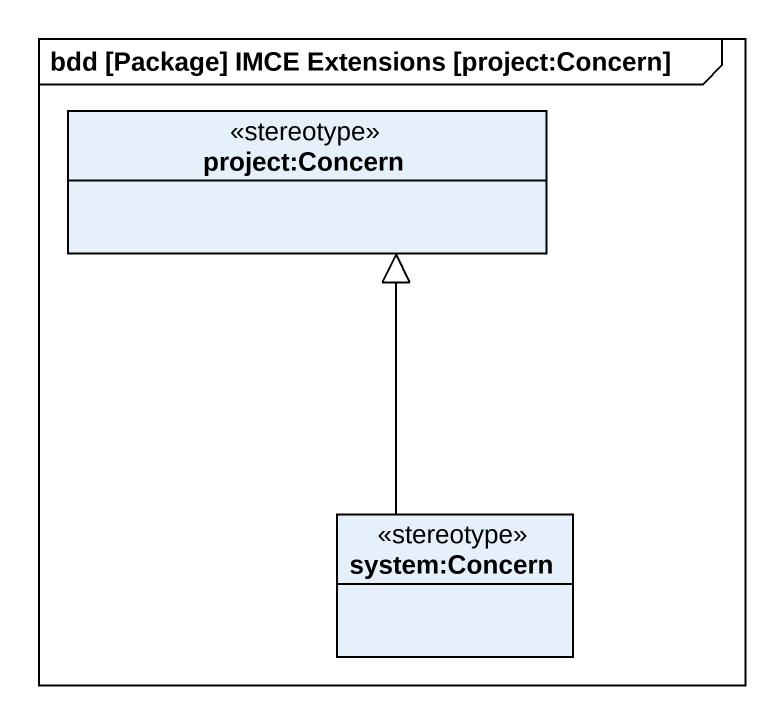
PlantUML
@startuml
mainframe bdd [Package] IMCE Extensions [project:Concern]
hide circle
hide empty members
class "project:Concern" as project_Concern <<stereotype>>
class "system:Concern" as system_Concern <<stereotype>>
system_Concern -up-|> project_Concern
@enduml
